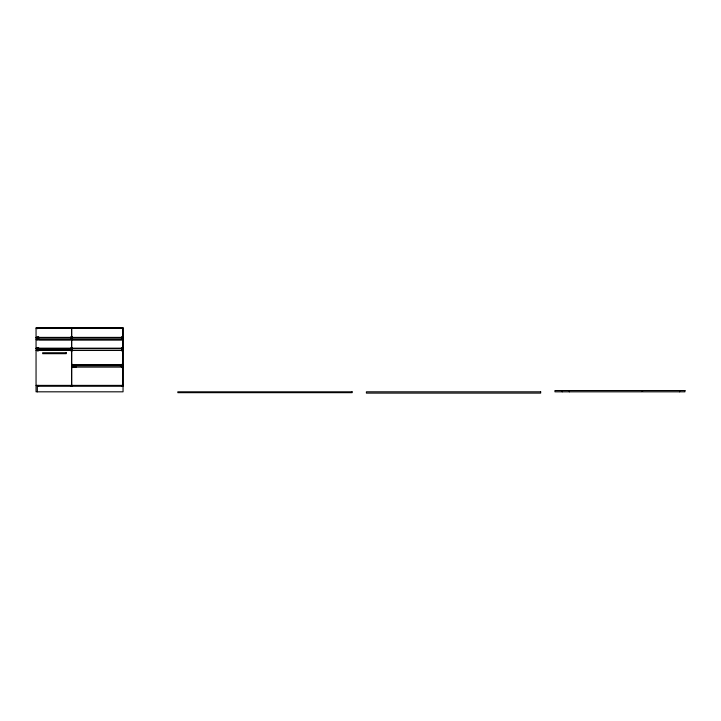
<?xml version="1.0" encoding="UTF-8"?>
<svg xmlns="http://www.w3.org/2000/svg" width="721" height="721" viewBox="0 0 721 721"><rect width="100%" height="100%" fill="white"/><g stroke="black" fill="none" stroke-linecap="round" stroke-linejoin="round"><path stroke-width="1.08" d="M36.05 328.109L71.55 328.109L71.55 337.752L36.05 337.752M36.05 337.392L71.55 337.392M71.694 337.392L122.831 337.392M36.05 337.897L71.55 337.897L71.55 348.54L36.05 348.54M36.05 339.681L71.55 339.681M71.694 339.681L122.831 339.681M39.267 339.897L70.334 339.897M72.902 339.897L121.119 339.897M36.05 348.18L71.55 348.18M71.694 348.18L122.831 348.18M36.05 348.676L71.55 348.676L71.55 385.393M39.547 349.676L70.045 349.676M36.05 350.469L71.55 350.469M71.694 350.469L122.831 350.469M71.694 364.817L122.831 364.817M72.695 365.817L121.335 365.817M72.262 366.962L76.264 366.962L76.264 365.817M71.694 367.106L122.831 367.106M36.05 385.393L123.048 385.393M37.339 386.249L123.048 386.249M679.597 390.539L679.597 391.818M569.383 390.539L569.383 391.818M562.245 390.539L562.245 391.818M122.831 385.393L122.831 365.322L71.694 365.322L71.694 385.393M121.759 336.527L121.759 339.861M121.759 347.63L121.759 350.965M121.759 364.294L121.759 367.62M121.759 385.393L121.759 386.249M120.686 364.889L120.686 365.817M120.263 364.889L120.263 365.817M73.758 364.889L73.758 365.817M73.335 364.889L73.335 365.817M72.262 336.527L72.262 339.861M72.262 347.63L72.262 350.965M72.262 364.294L72.262 367.62M72.262 385.393L72.262 386.249M70.973 336.527L70.973 339.861M70.973 347.63L70.973 350.965M70.973 385.393L70.973 386.249M38.619 336.527L38.619 339.861M38.619 347.63L38.619 350.965M38.619 385.393L38.619 386.249M37.339 327.893L37.339 328.749M37.339 336.527L37.339 340.06M37.339 347.63L37.339 351.118M37.339 385.393L37.339 391.818M123.048 327.893L36.05 327.893L36.05 391.818L123.048 391.818L123.048 327.893M122.831 328.109L71.694 328.109L71.694 337.752L122.831 337.752L122.831 328.109M122.831 337.897L71.694 337.897L71.694 348.54L122.831 348.54L122.831 337.897M122.831 348.676L71.694 348.676L71.694 365.177L122.831 365.177L122.831 348.676M66.224 352.749L42.656 352.749L42.656 353.678L66.224 353.678L66.224 352.749M641.951 390.539L554.954 390.539L554.954 391.818L641.951 391.818L641.951 390.539M684.95 390.539L642.663 390.539L642.663 391.818L684.95 391.818L684.95 390.539M352.109 391.818L177.826 391.818L177.826 392.675L352.109 392.675L352.109 391.818M540.669 391.818L366.394 391.818L366.394 393.107L540.669 393.107L540.669 391.818"/></g></svg>
